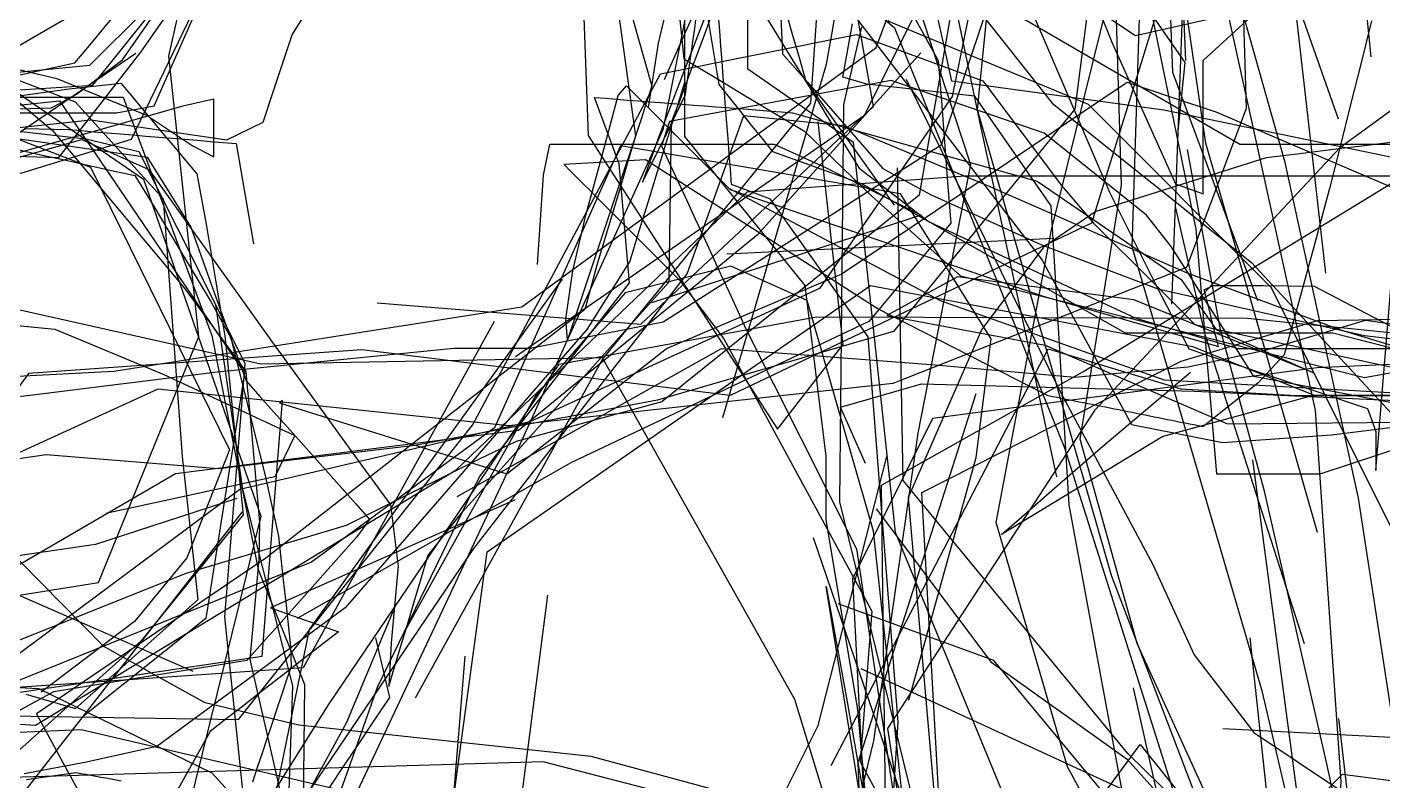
# Model space of a CAD drawing. Header units: metres. Extents: x 30 to 6769, y 117 to 5736.
# Drawn here: x 4872 to 5451, y 1862 to 2184 of the extents above; entities that cross this region are included whole.
import ezdxf

# ---------------------------------------------------------------- set-up
doc = ezdxf.new("R2010")
doc.units = ezdxf.units.M
doc.layers.add('FLOOR_0', color=1, linetype='Continuous')
doc.layers.add('FLOOR_1', color=2, linetype='Continuous')

msp = doc.modelspace()

# ---------------------------------------------------------------- linework, layer by layer
at = {"layer": 'FLOOR_0', "color": 6}
for points in [[(3441.57, 2327.59), (3575.83, 2309.68), (3672.46, 2301.37), (3770.92, 2280.36), (3825.03, 2265.44), (3863.48, 2257.75), (3978.58, 2262.38), (4098.76, 2354.26), (4121.95, 2349.62), (4145.13, 2344.98), (4200.71, 2341.9), (4252.23, 2338.76), (4291.92, 2332.55), (4361.67, 2288.99), (4420.67, 2262.64), (4544.63, 2172.93), (4667.85, 2152.31), (4769.77, 2139.47), (4804.27, 2132.57), (4851.56, 2127.18), (4918.53, 2172.83)], [(4953.71, 2294.93), (5106.15, 2289.2), (5111.71, 2137.69), (5192.6, 2012.09), (5220.63, 2048.31), (5210.03, 2143.69)], [(5166.13, 2275.32), (5281.88, 2196.94), (5389.99, 2133.89), (5485.29, 2133.89)], [(5267.07, 2270.43), (5334.36, 2113.4), (5353.98, 2074.14), (5368.26, 2046.48), (5375.89, 2043.94), (5383.52, 2041.39), (5391.15, 2038.85), (5398.78, 2036.3), (5406.41, 2033.76), (5414.04, 2031.21), (5421.68, 2028.67), (5429.31, 2026.12), (5436.94, 2023.58), (5444.57, 2021.03), (5448.19, 2011.09), (5448.19, 1994.48), (5454.89, 2076.17)], [(5547.47, 2216.07), (5432.71, 2132.34), (5327.92, 2020.17), (5239.53, 1884.17), (5248.51, 1825.86), (5252.59, 1809.53), (5256.67, 1793.21), (5262.54, 1779.16), (5287.66, 1789.63), (5312.78, 1800.11), (5337.9, 1810.58), (5364.22, 1821.16), (5390.71, 1831.76), (5409.18, 1839.9), (5412.72, 1843.43), (5416.25, 1846.97), (5419.79, 1850.51), (5423.33, 1854.05), (5426.86, 1857.59), (5430.4, 1861.13), (5433.94, 1864.67), (5476.42, 1859.09)], [(4801.42, 2208.54), (4883, 2139.83), (4939.28, 2072.52), (4965.61, 2036.74), (4966.34, 2028.69), (4967.07, 2020.65), (4967.8, 2012.61), (4968.53, 2004.56), (4969.26, 1996.52), (4970, 1988.48), (4970.73, 1980.43), (4971.46, 1972.39), (4971.15, 1956.55), (4967.26, 1913.74), (5002.21, 1761.48)], [(5164.64, 2196.11), (5153.38, 2166.84), (5142.13, 2137.57), (5134.93, 2117.67), (5145.41, 2138.64), (5153.27, 2155.23), (5153.92, 2159.76), (5154.57, 2164.29), (5155.21, 2168.82), (5155.86, 2173.35), (5156.51, 2177.88), (5157.15, 2182.41), (5157.8, 2186.94)], [(4864.76, 2127.19), (4895.48, 2135.98), (4924.16, 2123.1), (4950.58, 2086.1), (4976.99, 2049.1), (4990.27, 2030.79), (5002.63, 2013.78), (5014.99, 1996.78), (5027.35, 1979.78), (5030.62, 1953.5), (5027.66, 1920.84), (5026.6, 1902.15), (5029.39, 1911.45), (5032.18, 1920.75), (5034.97, 1930.06), (5037.76, 1939.36), (5040.55, 1948.67), (5043.34, 1957.97), (5058.18, 1976.99), (5146.39, 2075.05), (5147.41, 2143.31), (5151.02, 2152.95), (5154.64, 2162.59), (5158.25, 2172.23), (5161.86, 2181.87), (5165.48, 2191.52)], [(5241.77, 1849.11), (5244.15, 1886.93), (5231.36, 2051.65), (5189.67, 2110.47), (5172.99, 2116.72), (5172.49, 2123.29), (5171.98, 2129.85), (5171.48, 2136.42), (5170.97, 2142.99), (5170.47, 2149.55), (5169.96, 2156.12), (5169.46, 2162.69), (5168.95, 2169.25), (5168.45, 2175.82), (5167.94, 2182.39), (5167.44, 2188.95)], [(4833.77, 2174.15), (4884.84, 2162.07), (4923.39, 2146.2), (4942.62, 2133.37), (4951.9, 2128.59), (4951.9, 2131.32), (4951.9, 2134.05), (4951.9, 2136.77), (4951.9, 2139.5), (4951.9, 2142.23), (4951.9, 2144.96), (4951.9, 2147.68), (4951.9, 2150.41), (4951.9, 2153.14), (4938.71, 2150.25), (4919.16, 2144.66), (4899.62, 2139.07), (4880.07, 2133.49), (4860.52, 2127.9)], [(4856.74, 2140.49), (4899.16, 2124.13), (4958.61, 2003.31), (4940.32, 1957.2), (4918.03, 1929.95), (4878.19, 1899.74)], [(4870.94, 2140.6), (4889.83, 2140.19), (4895.33, 2139.73), (4900.84, 2139.27), (4906.34, 2138.81), (4911.85, 2138.35), (4917.36, 2137.89), (4922.86, 2137.43), (4928.37, 2136.97), (4933.87, 2136.51), (4939.38, 2136.06), (4944.89, 2135.6), (4950.39, 2135.14), (4955.9, 2134.68), (4961.4, 2134.22), (4968.86, 2091.37)], [(5248.67, 1896.25), (5277.39, 1999.99), (5283.81, 2050.8), (5245.17, 2112.65), (5125.55, 2133.21), (5071.8, 2012.67), (4993.55, 1955.28), (4861.26, 1901.69)], [(5080.54, 1981.99), (4976.03, 1935.74), (5005.14, 1925.56), (4998.3, 1920.24), (4991.45, 1914.91), (4984.6, 1909.58), (4977.76, 1904.26), (4970.91, 1898.93), (4964.07, 1893.6), (4957.22, 1888.28), (4950.38, 1882.95), (4932.03, 1849.93), (4921.65, 1790.84), (4937.66, 1767.96), (4953.67, 1745.07), (5059.73, 1630.13), (5138.97, 1514.31), (5160.55, 1482.19)], [(4963.93, 1976.78), (4869.95, 1855.88), (4865.96, 1829.97), (4861.98, 1804.06), (4858.01, 1777.75), (4850.14, 1682.19), (4821.31, 1649.73), (4755.31, 1581.58), (4668.79, 1507.38), (4587.4, 1471.61), (4561.86, 1420.52), (4541.57, 1369.97), (4526.19, 1319.95), (4615.05, 1215.41)], [(5020.95, 1922.91), (5026.86, 1897.47), (5020.39, 1887.76), (5013.92, 1878.05), (5007.45, 1868.35), (5000.98, 1858.64), (4994.51, 1848.93), (4990.91, 1842.91), (4988.97, 1839.02), (4987.03, 1835.13), (4985.08, 1831.24), (4983.14, 1827.35), (4981.2, 1823.46), (4979.25, 1819.57), (4977.31, 1815.68), (4975.36, 1811.8), (4973.42, 1807.91), (4939.12, 1761.22), (5052.04, 1651.25), (5108.75, 1542.34), (5206.67, 1462.89)]]:
    msp.add_lwpolyline(points, dxfattribs=at)
at = {"layer": 'FLOOR_0', "color": 7}
for points in [[(3702.56, 2321.77), (3781.72, 2311.61), (3837.74, 2253.42), (3919.3, 2221.19), (4007.82, 2287), (4113.04, 2340.87), (4137.6, 2336.78), (4162.17, 2332.68), (4186.73, 2328.58), (4320.13, 2316.2), (4445.74, 2284.57), (4501.59, 2214.48), (4591.5, 2180.86), (4741.62, 2170.6), (4816.3, 2160.73), (4861.11, 2160.73), (4921.92, 2119), (4972.02, 1974.96), (4940.85, 1848.65)], [(5106.21, 2295), (5127.59, 2319.44), (5148.97, 2343.89), (5155.39, 2332.57), (5158.23, 2312.7), (5161.06, 2292.84), (5163.9, 2272.97), (5165.11, 2247.65), (5143.61, 2140.1), (5075.54, 1990.17), (4985.95, 1799.43), (4895.87, 1668.08), (4811.84, 1515.03)], [(4987.93, 2292.2), (4913.84, 2224.93), (4901.3, 2194.94), (4888.42, 2187.43), (4875.55, 2179.91), (4862.68, 2172.4), (4849.81, 2164.89), (4836.93, 2157.38), (4802.45, 2149.91), (4750.53, 2142.49), (4664.69, 2119.85), (4660.63, 2119.15), (4682.68, 2126.04), (4704.72, 2132.93), (4726.76, 2139.82), (4748.8, 2146.72)], [(5532.04, 2112.32), (5357.6, 2148.45), (5267.09, 2160.81), (5263.59, 2176.57), (5260.09, 2192.33), (5256.59, 2208.09), (5217.32, 2248.42)], [(4865.45, 2154.13), (4890.11, 2157.65), (4912.25, 2160.04), (4916.86, 2154.49), (4921.48, 2148.95), (4926.1, 2143.41), (4930.71, 2137.86), (4935.33, 2132.32), (4939.95, 2126.78), (4944.57, 2121.23), (4948.64, 2099.82), (4952.63, 2075.88), (4956.61, 2051.95), (4964.46, 1975.54), (4920.9, 1921.71), (4868.87, 1875)], [(5006.36, 1858.35), (5014.11, 1880.07), (5021.86, 1901.79), (5065.29, 1991.74), (5129.38, 2074.67), (5125.06, 2125.54), (5114.4, 2153.9), (5119.11, 2153.54), (5123.81, 2153.18), (5128.51, 2152.82), (5133.22, 2152.46), (5137.92, 2152.09), (5142.62, 2151.73), (5147.33, 2151.37), (5152.03, 2151.01), (5156.73, 2150.65), (5161.43, 2150.28), (5166.14, 2149.92), (5170.84, 2149.56), (5175.54, 2149.2), (5180.25, 2148.84), (5184.95, 2148.47), (5189.65, 2148.11), (5194.36, 2147.75), (5199.06, 2147.39), (5303.44, 2118.06), (5365.03, 2076.16), (5379.89, 2054.67), (5400.68, 2045.42), (5421.47, 2036.18), (5394.58, 2047.2), (5344.74, 2067.43), (5269.48, 2077.25), (5239.35, 2060.68), (5306.92, 2048), (5384.85, 2014.47), (5504.03, 2015.54)], [(4867.94, 2136.31), (4923.42, 2128.38), (4942.06, 2098.4), (4954.16, 2064.51), (4965.77, 2032.74), (4971.61, 2026.16), (4977.45, 2019.59), (4983.29, 2013.02), (4989.13, 2006.45), (4994.97, 1999.87), (5000.81, 1993.3), (5006.65, 1986.73), (5012.49, 1980.16), (5018.32, 1973.58), (5013, 1966.14), (5006.29, 1958.59), (4999.58, 1951.03), (4992.87, 1943.48), (4986.16, 1935.93), (4979.45, 1928.38), (4972.74, 1920.82), (4966.03, 1913.27), (4883.47, 1899.87), (4839.82, 1876.05)], [(5458.85, 2135.23), (5444.48, 2133.43), (5430.11, 2131.63), (5415.74, 2129.83), (5401.36, 2128.04), (5328.55, 2105.18), (5306.28, 2089.98), (5297.5, 2078.26), (5288.72, 2066.54), (5279.93, 2054.83), (5248.35, 1982.98), (5260.03, 1849.24), (5350.04, 1823.25), (5442.17, 1851.85), (5450.07, 1849.22), (5457.97, 1846.58)], [(5248.62, 1830.93), (5233.58, 1968.46), (5205.22, 2067.11), (5172.73, 2081.77), (5150.13, 2076.12), (5127.52, 2070.46), (5089.02, 2025.9), (5032.84, 1924.82)], [(4952.66, 2065.29), (4964.19, 1986.46), (4985.44, 1902.48), (4983.44, 1845.37), (4974.08, 1845.37), (4964.73, 1845.37), (4955.37, 1845.37), (4946.01, 1845.37), (4936.65, 1845.37), (4927.29, 1845.37), (4917.94, 1845.37), (4908.58, 1845.37), (4891.59, 1844.03), (4869.79, 1841.85)], [(5261.34, 1857.85), (5254.24, 1985.01), (5365.01, 2041.16), (5394.11, 2049.89), (5423.22, 2058.63), (5519.22, 2060.08)], [(5456.73, 2026.54), (5444.94, 2026.54), (5433.16, 2026.54), (5421.37, 2026.54), (5357.16, 2009.02), (5288.3, 1967.08), (5299.1, 1976.54), (5309.9, 1985.99), (5320.7, 1995.45), (5331.5, 2004.9), (5368.92, 2036.49)]]:
    msp.add_lwpolyline(points, dxfattribs=at)
at = {"layer": 'FLOOR_0', "color": 3}
for points in [[(5144.3, 2161.57), (5201.11, 2289.51), (5244.89, 2342.82), (5275.66, 2321.5), (5306.43, 2300.17), (5337.2, 2278.85), (5367.97, 2257.53), (5495.78, 2271.74), (5595.18, 2275.3), (5666.19, 2268.19), (5687.49, 2253.97), (5708.79, 2239.76), (5730.09, 2225.54), (5751.4, 2211.32), (5776.25, 2168.67), (5804.65, 2097.59), (5918.26, 2097.59), (6021.21, 2154.46), (6113.52, 2268.19), (6291.03, 2211.32), (6425.94, 2122.47), (6518.25, 2001.64), (6525.35, 1802.61), (6408.19, 1628.46)], [(5300.6, 2264.13), (5335.38, 2177.57), (5362.57, 2116.93), (5374.41, 2112.71), (5374.41, 2131.7), (5374.41, 2150.69), (5374.41, 2169.68), (5430.37, 2221.12)], [(5193.34, 2203.74), (5194.79, 2172.49), (5205.5, 2160.25), (5216.2, 2148.01), (5226.9, 2135.78), (5237.6, 2123.54), (5257.96, 2112.44), (5281.54, 2101.71), (5305.12, 2090.99), (5354.98, 2072.04), (5443.33, 2052.15), (5543.28, 2040.51)], [(4773.29, 1925.89), (4902.67, 1946.63), (4945.44, 2051.67), (4932.69, 2171.54), (4936.5, 2188.67)], [(5130.81, 2187.39), (5139.01, 2158.71), (5137.59, 2154.45), (5136.17, 2150.19), (5134.75, 2145.93), (5133.33, 2141.67), (5131.91, 2137.41), (5130.5, 2133.14), (5129.08, 2128.88), (5127.66, 2124.62), (5126.24, 2120.36), (5124.82, 2116.1), (5123.4, 2111.84), (5121.98, 2107.58), (5120.56, 2103.31), (5102.9, 2050.31), (5102.2, 2059.25), (5105.14, 2079.84), (5110.72, 2103.66), (5117.67, 2129.17), (5124.63, 2154.69), (5128.13, 2158.88), (5130.56, 2156.45), (5132.99, 2154.02), (5135.42, 2151.59), (5137.85, 2149.15), (5140.27, 2146.72), (5142.7, 2144.29), (5145.13, 2141.86), (5147.56, 2139.43), (5149.99, 2137), (5152.42, 2134.57), (5154.85, 2132.14), (5157.28, 2129.71), (5159.71, 2127.28), (5162.14, 2124.85), (5164.57, 2122.42), (5167, 2119.99), (5169.43, 2117.56), (5171.86, 2115.12), (5262.15, 2067.16), (5357.68, 2033.25), (5555.74, 2022.04)], [(5456.69, 1809.22), (5356.58, 1782.02), (5335.39, 1786.12), (5321.88, 1794.81), (5308.36, 1803.5), (5294.84, 1812.2), (5281.32, 1820.89), (5267.8, 1829.59), (5254.29, 1838.28), (5219.25, 1981.12), (5221, 2150.94), (5223.55, 2161.99), (5226.1, 2173.03), (5228.64, 2184.07)], [(4855.8, 1889.69), (4962.43, 1888), (5062.42, 2013.77), (5142.6, 2164), (5226.34, 2180.75), (5280.3, 2161.03), (5313.84, 2116.29), (5327.63, 2100.18), (5336.28, 2091.52), (5344.94, 2082.87), (5353.59, 2074.21), (5362.25, 2065.55), (5370.9, 2056.89), (5460.93, 2037.4)], [(4825.96, 1847.5), (4879.52, 1852.08), (4939.94, 1852.24), (4993.16, 1858.16), (5062.92, 1961.15), (5154.01, 2078.54), (5178.18, 2146.15), (5220.67, 2141.89), (5282.23, 2116.26), (5367.19, 2079.08), (5433.06, 2054.56), (5468.9, 2043.8)], [(5310.66, 2093.63), (5170.93, 2086.89)], [(5557.74, 2044.42), (5423.01, 2038.38), (5258.83, 2016.68), (5224.58, 1948.13), (5229.24, 1858.95), (5254.55, 1798.25), (5257.03, 1778.44), (5259.5, 1758.63), (5260.4, 1707.65), (5143.57, 1606.2), (5048.99, 1678.58), (4962.62, 1758.64), (4956.41, 1775.2), (4950.2, 1791.76), (4957.08, 1824.14), (5001.22, 1894.79), (5099.44, 2039.93), (5209.21, 2060.08), (5393.35, 2059.53), (5415.45, 2057.32), (5437.55, 2055.11), (5459.65, 2052.9)], [(5453.77, 1805.11), (5422.52, 1805.11), (5391.28, 1805.11), (5360.04, 1805.11), (5343.95, 1765.24), (5364.19, 1613.08), (5388.28, 1534.92), (5375.56, 1585.8), (5362.85, 1636.69), (5240.17, 1765.07), (5200.04, 1896.53), (5118.09, 2042.28), (5037.87, 1897.2)], [(5230.22, 1997.47), (5219.55, 2021.57), (5236.86, 2026.51), (5254.16, 2031.46), (5370.52, 2028.33), (5524.19, 2021.19)], [(4835.43, 1308.6), (4920.64, 1393.9), (4998.74, 1486.3), (5069.75, 1585.82), (5069.75, 1749.3), (5094.6, 1941.22)], [(5240.28, 1777.76), (5213.46, 1944.93), (5222.09, 1897.08), (5230.77, 1847.87)], [(5228.21, 1909.79), (5368.04, 1845.31), (5377.45, 1843.6), (5386.86, 1841.89), (5396.27, 1840.18), (5405.68, 1838.46), (5415.09, 1836.75), (5424.5, 1835.04), (5433.91, 1833.33), (5458.62, 1826.24)]]:
    msp.add_lwpolyline(points, dxfattribs=at)
at = {"layer": 'FLOOR_0', "color": 2}
for points in [[(4824.4, 2130.09), (4885.74, 2128.31), (4920.66, 2173.33), (4950.59, 2216.33), (5067.21, 2301.64), (5174.14, 2318.07), (5201.16, 2319.25), (5203.02, 2315.08), (5204.87, 2310.9), (5206.73, 2306.73), (5208.58, 2302.55), (5210.44, 2298.37), (5212.29, 2294.2), (5214.15, 2290.02), (5216, 2285.85), (5217.86, 2281.67), (5219.71, 2277.5), (5221.57, 2273.32), (5223.42, 2269.15), (5225.27, 2264.97), (5238.77, 2241.54), (5309.95, 2151.42), (5394.98, 2083.34), (5458.36, 2015.04)], [(4819.56, 2154.02), (4900.16, 2159.1), (4969.92, 2246.38), (5101.74, 2305.06), (5153.1, 2217.19), (5152.96, 2160.29), (5149.05, 2147.57), (5145.14, 2134.85), (5141.23, 2122.14), (5137.32, 2109.42), (5133.41, 2096.7), (5129.49, 2083.98), (5111.24, 2054.7), (5007.96, 1935.79), (4927.57, 1876.49), (4897.55, 1869.82), (4870.84, 1864.77)], [(5341.74, 2241.59), (5371.33, 2097.64), (5380.09, 1992.99), (5394.86, 1992.99), (5409.64, 1992.99), (5424.41, 1992.99), (5474.49, 2009.55)], [(5546.03, 1791.89), (5450.23, 1798.68), (5426.97, 1800.04), (5403.7, 1801.41), (5380.44, 1802.78), (5357.17, 1804.15), (5295.32, 1800.97), (5232.96, 1825.34), (5230.93, 1847.66), (5228.9, 1869.98), (5226.87, 1892.3), (5213.46, 1973.39), (5213.46, 2000.59), (5204.5, 2073.59), (5153.1, 2137.2), (5153.1, 2148.42), (5153.1, 2159.65), (5153.1, 2170.87), (5153.1, 2182.1), (5153.1, 2193.32)], [(5090.14, 2082.58), (5092.74, 2120.65), (5095.4, 2133.89), (5099.72, 2133.89), (5104.03, 2133.89), (5108.34, 2133.89), (5112.65, 2133.89), (5116.96, 2133.89), (5121.28, 2133.89), (5125.59, 2133.89), (5129.9, 2133.89), (5191.26, 2133.89), (5213.43, 2123.84), (5233.73, 2113.69), (5254.03, 2103.53), (5138.82, 2066.15)], [(5055.78, 1983.36), (5168.67, 2046.66), (5259.9, 2039.58), (5319.65, 2034.36), (5343.85, 2036.57), (5368.05, 2038.77), (5400.83, 2045.87), (5443.68, 2058.73), (5482.23, 2053.27)], [(5028.52, 1934.42), (5008.58, 1886.7), (4995.94, 1863.52), (4983.31, 1840.34), (4952.32, 1805.53), (4846.41, 1784.4)]]:
    msp.add_lwpolyline(points, dxfattribs=at)
at = {"layer": 'FLOOR_0', "color": 4}
for points in [[(4800.44, 2133.81), (4899.36, 2144.41), (4957.51, 2135.76), (4972.94, 2143.36), (4977.09, 2155.82), (4981.24, 2168.28), (4985.4, 2180.74), (5065.48, 2309.02)], [(4814.67, 2147.31), (4882.59, 2149.54), (4893.2, 2155.26), (4899.76, 2160.19), (4906.32, 2165.11), (4912.89, 2170.03), (4946.35, 2218.13), (5106.65, 2260.88), (5161.81, 2193.69), (5167.51, 2159.49), (5172.1, 2153.74), (5176.69, 2148), (5181.29, 2142.25), (5185.88, 2136.51), (5190.48, 2130.76), (5228.76, 2117.06), (5341.08, 2053.37), (5382.88, 2053.37), (5429.8, 2053.37), (5464.78, 2044.37)], [(5185.34, 2192.2), (5192.35, 2180.78), (5199.37, 2169.37), (5206.39, 2157.96), (5213.41, 2146.54), (5220.43, 2135.13), (5227.45, 2123.72), (5257.37, 2100.78), (5345.58, 2059.6), (5389.2, 2046.66), (5414.45, 2046.66), (5439.71, 2046.66), (5464.97, 2046.66)], [(4871.65, 1898.83), (4892.81, 1892.71), (4910.27, 1908.25), (4927.74, 1923.78), (4945.2, 1939.33), (4938.56, 2000.49), (4930.41, 2110.5), (4892.89, 2151.93), (4826.27, 2177.21)], [(4869.64, 2139.31), (4897.29, 2136.24), (4919.91, 2130.82), (4926.38, 2117.88), (4932.84, 2104.94), (4939.31, 2092), (4945.77, 2079.06), (4952.24, 2066.12), (4958.71, 2053.18), (4965.17, 2040.24), (4956.44, 1931.98), (4964.08, 1857.72)], [(4789.16, 1891.16), (4875.69, 1885.63), (5055.42, 1994.76), (5179.62, 2113.59), (5272.69, 2120.47), (5300.86, 2120.47), (5366.84, 2120.47), (5524.51, 2120.47)], [(5215.56, 1868.38), (5308.19, 2046.41), (5364.84, 2029.41), (5414.05, 2026.54), (5461.74, 2026.54)], [(5277.29, 2027.28), (5226.96, 1869.57), (5229.21, 1810.24), (5223.99, 1776.33), (5227.87, 1757.37), (5256.88, 1779.69), (5285.88, 1802.01), (5317.16, 1817.64), (5354.9, 1814.21), (5389.51, 1816.02), (5417, 1829.77), (5382.52, 1824.66), (5336.35, 1816), (5328.45, 1851.41), (5347.54, 1877.31), (5359.57, 1862.26), (5371.59, 1847.22), (5383.62, 1832.17), (5410.98, 1814.42), (5500.66, 1791.4)], [(5207.83, 1965.82), (5253.01, 1833.61), (5278.01, 1692.85), (5368.93, 1564.4)]]:
    msp.add_lwpolyline(points, dxfattribs=at)
at = {"layer": 'FLOOR_0', "color": 5}
for points in [[(4828.44, 2154.81), (4892.6, 2168.71), (4897.39, 2174.45), (4902.17, 2180.2), (4906.95, 2185.94), (4911.74, 2191.68), (4916.52, 2197.43), (4921.31, 2203.17), (4961.16, 2257.33), (5141.82, 2306.82), (5149.59, 2199.73), (5152.64, 2170.4), (5165.52, 2162.67), (5178.39, 2154.94), (5191.27, 2147.21), (5204.14, 2139.48), (5232.76, 2111.82), (5270.74, 2077.63), (5287.86, 2073.35), (5304.98, 2069.06), (5322.1, 2064.78), (5339.22, 2060.5), (5443.27, 2034.23), (5489.8, 2042.7)], [(4832.77, 2161.24), (4899.01, 2167.7), (5014.97, 2283.22), (5166.16, 2251.49), (5223.61, 2191.25), (5305.61, 2084.34), (5343.75, 2014.09), (5382.79, 2006.41), (5429.22, 2009.65), (5510.19, 2019.83)], [(5166.52, 2281.54), (5141.63, 2177.1), (5137.43, 2149.57), (5143.27, 2143.73), (5149.1, 2137.89), (5154.93, 2132.06), (5160.77, 2126.22), (5166.6, 2120.38), (5172.43, 2114.55), (5306.11, 2068.96), (5380.92, 2047.46), (5380.37, 2049.67), (5379.82, 2051.88), (5379.27, 2054.08), (5378.72, 2056.29), (5378.16, 2058.5), (5377.61, 2060.7), (5377.06, 2062.91), (5376.51, 2065.12), (5375.96, 2067.32), (5375.41, 2069.53), (5374.86, 2071.74), (5378.67, 2073.5), (5400.08, 2073.5), (5421.78, 2073.26), (5472.8, 2046.66)], [(4229.22, 1880.54), (4409.85, 1930.79), (4573.97, 1887.33), (4774.21, 1885.63), (4972.47, 1915.13), (4981.19, 2024.34), (4980, 2023.37), (5076.96, 1992.99), (5145.15, 2046.66), (5219.81, 2078.44), (5341.87, 2160.4), (5360.82, 2154.08), (5379.76, 2147.76), (5514, 2090.16), (5692.71, 2068.95), (5857.97, 2066.89), (5986.03, 2103.54), (6011.43, 2164.52), (6133.17, 2273.95), (6189.53, 2222.27), (6226.14, 2078.1), (6232.3, 1868.1), (6116.37, 1730.69)], [(4817.35, 2147.31), (4885, 2147.31), (4910.29, 2147.31), (4926.44, 2150.38), (4929.72, 2157.77), (4933, 2165.15), (4936.29, 2172.54), (4939.57, 2179.93), (4942.85, 2187.32)], [(5467.03, 2021.05), (5396.06, 2034.67), (5388.99, 2045.79), (5381.92, 2056.91), (5374.85, 2068.02), (5367.78, 2079.14), (5360.71, 2090.26), (5350.24, 2103.59), (5306.48, 2138.61), (5241.16, 2161.11), (5146.5, 2143.63), (5143.07, 2133.28), (5146.68, 2125.45), (5150.28, 2117.63), (5153.89, 2109.81), (5157.5, 2101.98), (5161.11, 2094.16), (5164.72, 2086.33), (5168.33, 2078.51), (5171.94, 2070.69), (5175.55, 2062.86), (5179.16, 2055.04), (5226.35, 1961.01), (5245.74, 1832.07)], [(4307.82, 1299.28), (4432.66, 1183.95), (4462.4, 1154.19), (4483.3, 1136.4), (4485.92, 1143.38), (4488.53, 1150.35), (4491.15, 1157.33), (4493.76, 1164.3), (4496.37, 1171.28), (4498.99, 1178.25), (4501.6, 1185.23), (4537.08, 1293.51), (4697.05, 1375.16), (4836.06, 1383.86), (4911.67, 1511.46), (4951.09, 1722.55), (4992.76, 1926.51), (5100.82, 2076.25)], [(5071.65, 2058.08), (4990.04, 1910.08), (4828.28, 1899.05), (4656.94, 1885.63), (4460.6, 1881.96), (4375.06, 1805.66), (4373.13, 1818.22), (4371.2, 1830.79), (4369.27, 1843.36), (4367.33, 1855.92), (4365.4, 1868.49), (4363.47, 1881.06), (4353.26, 1897.05), (4279.15, 1950.14), (4208.71, 2037.91)]]:
    msp.add_lwpolyline(points, dxfattribs=at)
at = {"layer": 'FLOOR_0', "color": 1}
for points in [[(5279.33, 1623.14), (5333.04, 1692.18), (5323.56, 1701.66), (5326.95, 1759.52), (5324.16, 1766.97), (5321.37, 1774.42), (5318.57, 1781.87), (5315.78, 1789.32), (5312.99, 1796.77), (5310.2, 1804.22), (5307.4, 1811.67), (5243.06, 1967.96), (5225.13, 2134.64), (5179.93, 2166.07), (5179.93, 2186.68), (5179.93, 2207.29), (5179.93, 2227.9), (5215.86, 2266.93), (5345.56, 2180.44), (5469.65, 2208.43)], [(5120.65, 2219.95), (5132, 2137.32), (5128.75, 2126.5), (5125.51, 2115.68), (5122.26, 2104.85), (5119.02, 2094.03), (5115.77, 2083.21), (5110.31, 2063.31), (4974.04, 1956.96), (4876.15, 1890.38), (4886.62, 1871.18), (4897.09, 1851.98)], [(4816.11, 2105.17), (4916.76, 2136.1), (4954.81, 2214.97)], [(5446.28, 2186.67), (5441.81, 2168.75), (5437.33, 2150.83), (5432.85, 2132.9), (5428.37, 2114.98), (5422.02, 2091.57), (5415.52, 2067.76), (5409.03, 2043.94), (5397.7, 2031.75), (5385.39, 2021.9), (5374.21, 2013.16), (5372.32, 2013.53), (5370.44, 2013.91), (5368.55, 2014.29), (5366.66, 2014.67), (5364.78, 2015.04), (5362.89, 2015.42), (5361, 2015.8), (5359.12, 2016.18), (5357.23, 2016.55), (5355.34, 2016.93), (5353.45, 2017.31), (5351.57, 2017.69), (5349.68, 2018.06), (5347.79, 2018.44), (5345.91, 2018.82), (5344.02, 2019.2), (5342.13, 2019.57), (5340.25, 2019.95), (5338.36, 2020.33), (5336.47, 2020.71), (5334.59, 2021.09), (5332.7, 2021.46), (5330.81, 2021.84), (5328.93, 2022.22), (5327.04, 2022.6), (5325.15, 2022.97), (5323.27, 2023.35), (5321.38, 2023.73), (5319.49, 2024.11), (5317.61, 2024.48), (5315.72, 2024.86), (5313.83, 2025.24), (5311.95, 2025.62), (5310.06, 2025.99), (5308.17, 2026.37), (5235.16, 2063.73), (5136.18, 2127.18), (5101.44, 2125.19), (5104.18, 2122.45), (5106.92, 2119.71), (5109.66, 2116.96), (5112.4, 2114.22), (5115.14, 2111.48), (5117.88, 2108.74), (5120.62, 2106), (5123.36, 2103.26), (5126.1, 2100.52), (5128.84, 2097.78), (5131.58, 2095.04), (5134.32, 2092.29), (5137.06, 2089.55), (5139.8, 2086.81), (5142.54, 2084.07), (5145.28, 2081.33), (5148.02, 2078.59), (5150.76, 2075.85), (5169.63, 2050.76), (5232.86, 1934.39), (5227.89, 1869.95), (5240.62, 1846.56)], [(5234.71, 1625.3), (5239.23, 1818.86), (5237.06, 1988.24), (5323.03, 2036.62), (5464.61, 2123.25), (5594.12, 2180.37)], [(4614.64, 2162.17), (4801.18, 2154.02), (4913.11, 2154.02), (4951.05, 2052.15), (4970.9, 1952.19), (4990.57, 1902.98), (4989.57, 1811.33), (5005.12, 1729.03), (5060.34, 1588.14), (5151.32, 1491.73), (5193.88, 1469.31), (5196.06, 1440.99), (5198.23, 1412.67), (5206.59, 1356.36), (5376.87, 1336.75), (5561.13, 1370.85)], [(4841.15, 2147.78), (4886.05, 2152.46), (4965.05, 2036), (4948.54, 1931.25), (4896.29, 1889.43)], [(4868.03, 2131.67), (4878.07, 2129.43), (4888.11, 2127.2), (4898.15, 2124.97), (4908.19, 2122.74), (4918.23, 2120.51), (4926.39, 2107.11), (4934.52, 2093.54), (4942.65, 2079.98), (4950.79, 2066.42), (4959.18, 2051.11), (4974.03, 1991.67), (4979.45, 1966.41), (4980.49, 1956.98), (4981.54, 1947.55), (4982.59, 1938.11), (4983.64, 1928.68), (4984.68, 1919.25), (4984.86, 1910.73), (4982.8, 1904.55), (4980.74, 1898.37), (4978.68, 1892.19), (4976.62, 1886.01), (4974.56, 1879.82), (4972.5, 1873.64), (4970.44, 1867.46), (4968.38, 1861.28)], [(5047.98, 1808.02), (5068.65, 1959.71), (5232.37, 2073.5), (5369.84, 2047.48), (5422.23, 2026.54), (5473.76, 2026.54)], [(4916.74, 1414.96), (5018.8, 1589.53), (5045.8, 1750.68), (5059.21, 1915.09)], [(4912.35, 1861.71), (4910.19, 1862.11), (4908.03, 1862.5), (4905.87, 1862.89), (4903.71, 1863.29), (4901.55, 1863.68), (4899.39, 1864.07), (4897.23, 1864.47), (4895.07, 1864.86), (4892.9, 1865.25), (4871.9, 1862.22)]]:
    msp.add_lwpolyline(points, dxfattribs=at)
at = {"layer": 'FLOOR_1', "color": 7}
for points in [[(4848.73, 2033.83), (4909.18, 2036.9), (5083.45, 2064.45), (5234.76, 2175.22), (5303.88, 2360.37), (5368.38, 2516.49), (5357.4, 2635.17), (5239.64, 2731.58), (5210.3, 2738.39), (5216.25, 2705.61), (5232.04, 2654.41), (5264.89, 2583.74), (5304.48, 2523.06), (5411.52, 2370.57), (5467.62, 2195.85)], [(5446.07, 2171.33), (5434.77, 2284.59), (5427.01, 2403.68)], [(4331.4, 1504.65), (4485.21, 1500.7), (4627.88, 1502.2), (4784.34, 1514.53), (4923.55, 1503.17), (5095.13, 1509.88), (5268.22, 1509.8), (5397.49, 1503.17), (5461.6, 1594.7), (5430.88, 1691.3), (5353.81, 1799.3), (5341.36, 1822.13), (5328.9, 1844.97), (5316.45, 1867.81), (5286.01, 1972.27), (5309.66, 2097.33), (5340.88, 2224.07)], [(3751.38, 1497.87), (3925.39, 1503.17), (4051.48, 1506.28), (4152.27, 1506.51), (4234.78, 1495.98), (4296.42, 1491.87), (4378.96, 1492.57), (4463.61, 1498.72), (4507.82, 1505.53), (4566.54, 1509.88), (4674.68, 1506.21), (4853.98, 1505.28), (4995.5, 1501.76), (5128.53, 1506.81), (5277.37, 1507.62), (5427.81, 1526.02), (5458.07, 1659.9), (5449.76, 1766.11), (5427.18, 1869.03), (5400.64, 1985.62), (5381.78, 2054.6), (5367.71, 2131.73)]]:
    msp.add_lwpolyline(points, dxfattribs=at)
at = {"layer": 'FLOOR_1', "color": 1}
for points in [[(5080.66, 2043.23), (5229.77, 2146.4), (5270.78, 2228.46), (5309.48, 2407.7), (5373.43, 2567.47), (5369.22, 2613.72), (5348.28, 2630.42), (5317.88, 2630.42), (5287.47, 2630.42), (5269.08, 2596.88), (5289.98, 2479.38), (5366.98, 2329.72), (5432, 2144.75)], [(4866.74, 2337.11), (4873.43, 2337.56), (4880.13, 2338), (4886.82, 2338.45), (4893.51, 2338.9), (4900.21, 2339.34), (4906.9, 2339.79), (4913.6, 2340.24), (4920.29, 2340.68), (4926.98, 2341.13), (4933.68, 2341.58), (5000.05, 2333.1), (5144.36, 2319.18), (5220.74, 2290.52), (5275.06, 2125.26), (5252.53, 2010.44), (5233.65, 1878.85), (5217.36, 1812.13), (5081.5, 1840.13), (4895.3, 1883.56), (4699.49, 1875.14)], [(5387.83, 2315.09), (5392.73, 2149.22), (5367.26, 2081.27), (5241.9, 2031.67), (5077.91, 2013.56), (4927.95, 2029.25), (4834.26, 1986.36)], [(5367.01, 2169.76), (5361, 2311.15)], [(5311.18, 1512.59), (5394.94, 1510.35), (5414.43, 1533.1), (5433.92, 1555.86), (5418.41, 1731.83), (5335.21, 1949.62), (5278, 2148.6), (5283.6, 2204.54)], [(5214.03, 1501.12), (5325.41, 1516.59), (5469.1, 1516.59), (5475.01, 1577.94), (5475.01, 1675.32), (5426.43, 1790.79), (5342.25, 1873.54), (5246.23, 1990.19), (5243.88, 2123.82)], [(4637.74, 1509.88), (4746.27, 1519.39), (4869.53, 1517.55), (5040.55, 1517.24), (5189.41, 1509.88), (5301.9, 1509.88), (5399.36, 1512.56), (5438.65, 1534.4), (5458.94, 1563.68), (5465.84, 1598.19), (5472.74, 1632.71), (5457.4, 1745.72), (5416.78, 1839.29), (5395.64, 1999)], [(4544.64, 1523.3), (4739.34, 1509.88), (4838.71, 1509.88), (5027.55, 1509.88), (5218.67, 1503.17), (5394.54, 1509.89), (5427.41, 1542.77), (5448.19, 1629.57), (5411.6, 1710.36), (5353.96, 1768.64), (5278.9, 1821.65), (5092.61, 1869.98), (4845.72, 1862.7), (4635.94, 1843.5), (4510.56, 1831.95), (4400.12, 1837.35), (4170.53, 1834.34)]]:
    msp.add_lwpolyline(points, dxfattribs=at)
at = {"layer": 'FLOOR_1', "color": 3}
for points in [[(5423.19, 1968), (5375.49, 2134.4), (5351.17, 2300.76), (5344.44, 2423.37), (5340.88, 2532.93), (5340.88, 2556.96), (5340.88, 2581), (5523.78, 2620.78), (5608.46, 2610.63), (5593.84, 2617.94), (5579.23, 2625.25), (5564.62, 2632.56), (5436.35, 2611.19)], [(5478.03, 1923.45), (5403.47, 2072.72), (5325.37, 2150.9), (5240.16, 2186.44), (5204.66, 2300.17)], [(4961.67, 1982.42), (4901.43, 1962.77), (4855.49, 1956.2), (4818.12, 1926.57), (4788.64, 1880.71), (4754.29, 1861.97), (4703.48, 1845.37), (4527.66, 1848.9), (4466.24, 1941), (4446.45, 2005.32), (4443.62, 2037.78), (4447.91, 2072.18), (4450.32, 2095.69), (4452.16, 2115.88), (4453.99, 2136.07), (4469.29, 2175.9)], [(5253.77, 2173.01), (5184.11, 2095.18), (5081.98, 2011.52), (4935.48, 1992.99), (4862.22, 1950.27)], [(5537.56, 2101.33), (5541.92, 1885.62), (5522.88, 1884.15), (5503.85, 1882.69), (5484.81, 1881.22), (5465.77, 1879.76), (5382.73, 1884.08)], [(4844.72, 2058.73), (4884.05, 2054.8), (4930.51, 2035.45), (4986.52, 2009.36), (4977.92, 1991.77), (4905.82, 1976.06)], [(5407.73, 1765.14), (5284.93, 1913.3), (5218.56, 1937.45)]]:
    msp.add_lwpolyline(points, dxfattribs=at)
at = {"layer": 'FLOOR_1', "color": 4}
for points in [[(4516.25, 1509.88), (4698.22, 1511.4), (4817.72, 1523.29), (4914.5, 1515.07), (5035.34, 1522.83), (5177.97, 1513.37), (5300.91, 1509.88), (5381.93, 1512.07), (5451.02, 1569.83), (5437.95, 1639.66), (5423.06, 1691.79), (5433.33, 1861.38), (5422.35, 2020.3), (5377.64, 2223.59), (5369.51, 2376.44), (5373.12, 2504.08), (5353.86, 2569.47), (5335.91, 2601.8), (5364.28, 2598.58), (5437.33, 2517.05), (5423.31, 2491.22), (5394.16, 2477.5), (5365.02, 2463.78), (5335.88, 2450.06)], [(5361, 2065.51), (5367.71, 2247.51), (5384.04, 2406.75), (5387.37, 2461.02), (5386.29, 2472.83), (5385.22, 2484.65), (5384.15, 2496.46), (5383.07, 2508.27), (5382, 2520.08), (5355.32, 2561.33)], [(5021.65, 2066.06), (5134.24, 2057.04), (5233.58, 2150.01), (5220.85, 2222.93), (5207.56, 2261.98), (5210.33, 2286.89), (5213.1, 2311.8), (5263.95, 2365.58), (5321.61, 2435.01), (5335.35, 2457.93), (5349.09, 2480.84), (5326.13, 2507.13), (5311.84, 2517.46), (5337.44, 2504.65), (5385.05, 2526.61), (5365.02, 2519.93), (5344.98, 2513.25), (5324.95, 2506.57), (5304.92, 2499.89), (5193.05, 2429.03)], [(5397.81, 2066.94), (5361.48, 2164.58), (5358.02, 2256.19), (5339.9, 2391.18)], [(3623.96, 2335.19), (3743.1, 2329.17), (3912.66, 2328.48), (4054.94, 2310.25), (4136.26, 2315.06), (4205.02, 2315.06), (4284.21, 2309.22), (4453.63, 2312.95), (4613.89, 2308.35), (4760.54, 2303.11), (4956.63, 2305.67), (5144.57, 2285.77), (5238.11, 2211.53), (5261.26, 2169.69), (5262.6, 2152.32), (5263.93, 2134.94), (5265.27, 2117.56), (5266.61, 2100.18), (5231.61, 2058.12), (5104.38, 1997.71), (4987.52, 1931.17)], [(5426.73, 2078.78), (5400.59, 2308.93)], [(5270.59, 1509.88), (5366.87, 1505.94), (5420.41, 1522.58), (5452.24, 1584.03), (5453.71, 1707.25), (5449.65, 1739.74), (5432.39, 1888.46)]]:
    msp.add_lwpolyline(points, dxfattribs=at)
at = {"layer": 'FLOOR_1', "color": 5}
for points in [[(4805.22, 2331.71), (4910.38, 2338.9), (5055.31, 2335.62), (5176.09, 2353.81), (5240.06, 2383.1), (5259.61, 2446.68), (5268.43, 2460.3), (5276.8, 2471.8), (5285.16, 2483.31), (5293.53, 2494.82), (5301.89, 2506.33), (5310.26, 2517.84), (5323.85, 2509.59), (5341.78, 2484.92), (5359.71, 2460.26), (5367.71, 2419.49), (5367.71, 2365.78), (5365.85, 2226.77), (5326.73, 2100.15), (5172.47, 2026.54), (5015.11, 2046.01), (4872.75, 2035.9), (4799.53, 1935.43)], [(4853.61, 1505.97), (4889.68, 1508.91), (4957.33, 1496.88), (5096.61, 1503.17), (5193.44, 1493.93), (5308.82, 1496.46), (5400.1, 1520.76), (5447.46, 1561.18), (5425.91, 1683.94), (5393.88, 1815.8), (5346.21, 1920.58), (5321.84, 2007.92), (5339.54, 2116.48), (5334.17, 2295.8)], [(5280.85, 2271.97), (5253.14, 2112.08), (5143.15, 2023.82), (5081.07, 2006.88), (5065.46, 1999.47), (5051.19, 1992.33), (5036.92, 1985.19), (5022.65, 1978.05), (5008.38, 1970.91), (4939.97, 1950.44), (4785.19, 1888.5)], [(5291.21, 2219.64), (5262.53, 2133.56), (5143.77, 2057.91), (5087.06, 2046.66), (5054.34, 2046.66), (4953.33, 2036.53), (4873.44, 2026.54), (4837.89, 2022.46), (4837.89, 2017.24), (4837.89, 2012.01), (4837.89, 2006.79), (4837.89, 2001.56), (4837.89, 1996.33), (4837.89, 1991.11), (4837.89, 1985.88), (4837.89, 1980.66), (4837.89, 1975.43), (4837.89, 1970.2), (4837.89, 1964.98), (4837.89, 1959.75), (4837.89, 1954.53), (4942.94, 1908.74)], [(5247.5, 2161.7), (5313.18, 2028.46), (5352.95, 1954.34), (5370.49, 1915.74), (5396.01, 1882.41), (5433.83, 1857.18), (5433.43, 1850.07), (5423.34, 1847.54), (5413.25, 1845.02), (5403.16, 1842.49), (5393.07, 1839.97), (5382.98, 1837.45), (5372.89, 1834.92), (5362.8, 1832.4), (5354.38, 1858.44), (5344.7, 1901.53)], [(5234.69, 1978.08), (5251.05, 1956.26), (5267.4, 1934.44), (5283.76, 1912.62), (5341.87, 1871.07), (5451.19, 1748.98), (5477.25, 1625.08), (5468.77, 1716.67), (5501.84, 1788.83), (5501.84, 1736.98), (5501.84, 1685.12), (5489.18, 1536.83), (5336.5, 1509.88)], [(5452.49, 1719.74), (5412.02, 1769.52), (5369.08, 1791.01), (5277.48, 1827.77), (5113.1, 1872.16), (4988.19, 1885.63), (4948.15, 1895.17), (4926.56, 1907.17), (4904.97, 1919.17), (4851.31, 1973.7)]]:
    msp.add_lwpolyline(points, dxfattribs=at)
at = {"layer": 'FLOOR_1', "color": 6}
for points in [[(5212.14, 2455.89), (5246.18, 2334.45), (5280.66, 2270.49), (5325.42, 2228.46), (5366.51, 2168.85), (5363.58, 2139.57), (5362.49, 2107.3), (5375.1, 2052.64), (5417.52, 1920.48)], [(5340.59, 2312.48), (5319.56, 2148.95), (5242.18, 2053.92), (5141.39, 2024.53), (5037.8, 2005.17), (4953.92, 1995.21), (4880.36, 2001.12), (4846.18, 1996.15)], [(5311.9, 1991.82), (5279.6, 2140.93), (5260.27, 2233.62)], [(5209.99, 2199.32), (5208.35, 2176.47), (5206.75, 2151.53), (5118.25, 2042.64), (4972.02, 2039.96), (4856.25, 2065.91)], [(4580.31, 1517.93), (4851, 1521.11), (5116.16, 1509.88), (5306.39, 1521.5), (5418.46, 1537.25), (5430.34, 1580.85), (5421.8, 1668.48), (5394.53, 1922.9)]]:
    msp.add_lwpolyline(points, dxfattribs=at)
at = {"layer": 'FLOOR_1', "color": 2}
for points in [[(5465.51, 1821.3), (5440.73, 1982.57), (5409.45, 2126.16), (5371.48, 2260.36), (5360.56, 2330.66), (5356.54, 2350.78), (5352.52, 2370.91), (5348.5, 2391.03), (5340.61, 2387.43), (5331.59, 2376.91), (5322.58, 2366.39), (5313.57, 2355.86), (5298.61, 2309.24), (5267.17, 2154.28), (5210.54, 2072.31), (5086.82, 2015.31), (4963.01, 1986.28), (4851.48, 1903.46)], [(4929.18, 2308.59), (5104.04, 2304.01), (5242.57, 2183.7), (5315.15, 2004.21), (5378.59, 1803.92), (5423.73, 1609.33), (5435.36, 1546.8), (5424.2, 1540.71), (5413.04, 1534.62), (5401.87, 1528.52), (5390.71, 1522.43), (5379.55, 1516.34), (5368.38, 1510.25), (5388.33, 1509.88), (5410.28, 1509.88), (5426.69, 1514.01), (5419.44, 1535.78), (5412.18, 1557.55), (5404.93, 1579.31), (5397.68, 1601.08), (5390.43, 1622.85), (5383.18, 1644.62), (5375.92, 1666.38)], [(5133.91, 1509.88), (5320.93, 1509.88), (5406.7, 1522.55), (5447.15, 1561.19), (5447.27, 1695.64), (5399.68, 1899.78), (5344.04, 2090.05), (5350.25, 2281.41)], [(5242.58, 2107.94), (5204.7, 2161.21), (5201.96, 2170.8), (5199.22, 2180.39), (5196.48, 2189.98), (5193.74, 2199.57), (5191.01, 2209.16), (5188.27, 2218.75), (5185.53, 2228.34), (5182.79, 2237.93), (5180.05, 2247.52)], [(5169.2, 2017.16), (5213.59, 2168.2), (5215.81, 2180.76), (5218.02, 2193.31)], [(5235.56, 1496.55), (5386.86, 1525.21), (5431.27, 1596.19), (5386.28, 1708.94), (5345.48, 1826.76), (5317.13, 1979.84), (5309.54, 2107.58), (5276.93, 2154.42), (5265.4, 2155.7), (5253.86, 2156.99), (5242.33, 2158.27), (5230.8, 2159.55), (5220.49, 2162.52), (5224.66, 2185.44)], [(4790.81, 1905.76), (4877, 1901.29), (4950.98, 1865.18), (4987.75, 1824.71), (5019.83, 1805.11), (5047.5, 1805.11), (5091.02, 1808.56), (5190.67, 1846.75), (5210.02, 1885.46), (5239.25, 2000.38)]]:
    msp.add_lwpolyline(points, dxfattribs=at)

doc.saveas('drawing.dxf')
